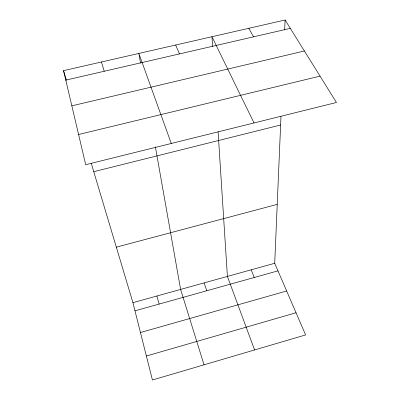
<?xml version="1.0" encoding="UTF-8"?>
<svg xmlns="http://www.w3.org/2000/svg" width="400" height="400" viewBox="0 0 400 400"><rect width="100%" height="100%" fill="white"/><g stroke="black" fill="none" stroke-linecap="round" stroke-linejoin="round"><path stroke-width="0.6" d="M91.25 163.3L132.925 302.665L152.43 380L305.61 334.935L274.71 263.29L280.985 116.47M284.69 29.87L285.11 20L63.545 70.65L85.705 164.7L336.455 102.5L285.11 20M146.38 356.02L296.045 312.755M140.455 332.525L286.66 290.995M134.98 310.82L277.975 270.86M132.925 302.665L274.71 263.29M116.325 247.155L277.225 204.38M93.755 171.68L280.62 125M78.59 134.505L320.04 76.125M71.835 105.84L304.4 50.99M65.775 80.125L290.315 28.36M248.81 28.3L253.545 36.835M254.02 122.95L211.965 36.72L212.595 46.495M175.67 45.015L179.445 53.92M251.17 269.825L254.24 277.495M254.59 349.945L227.405 276.425L218.09 131.84M171.275 143.475L138.845 53.435L140.555 63.1M204.12 282.895L206.79 290.755M204.035 364.82L180.61 289.425L155.365 146.765M63.545 70.65L66.395 80.195M101.475 61.98L104.235 71.26M156.88 296.015L159.145 304.07"/></g></svg>
